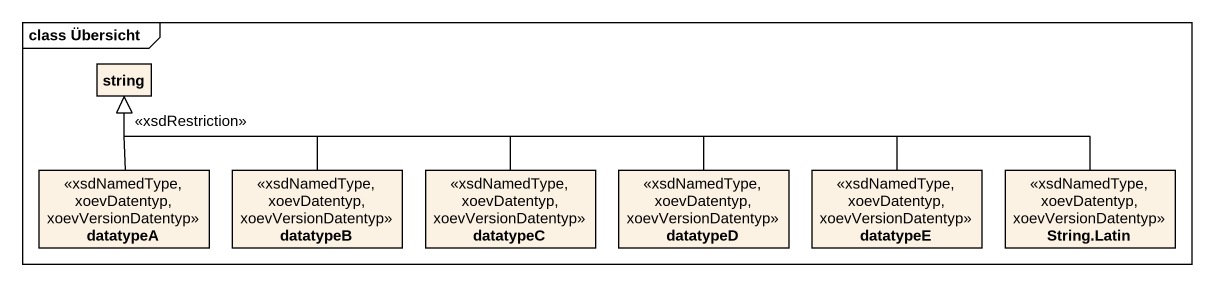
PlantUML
@startuml
mainframe class Übersicht
hide circle
hide empty members
class string
class datatypeA <<xsdNamedType, xoevDatentyp, xoevVersionDatentyp>>
class datatypeB <<xsdNamedType, xoevDatentyp, xoevVersionDatentyp>>
class datatypeC <<xsdNamedType, xoevDatentyp, xoevVersionDatentyp>>
class datatypeD <<xsdNamedType, xoevDatentyp, xoevVersionDatentyp>>
class datatypeE <<xsdNamedType, xoevDatentyp, xoevVersionDatentyp>>
class "String.Latin" as String_Latin <<xsdNamedType, xoevDatentyp, xoevVersionDatentyp>>
datatypeA -up-|> string
datatypeB -up-|> string
datatypeC -left-|> string
datatypeD -left-|> string : <<xsdRestriction>>
datatypeE -left-|> string
String_Latin -left-|> string
@enduml
